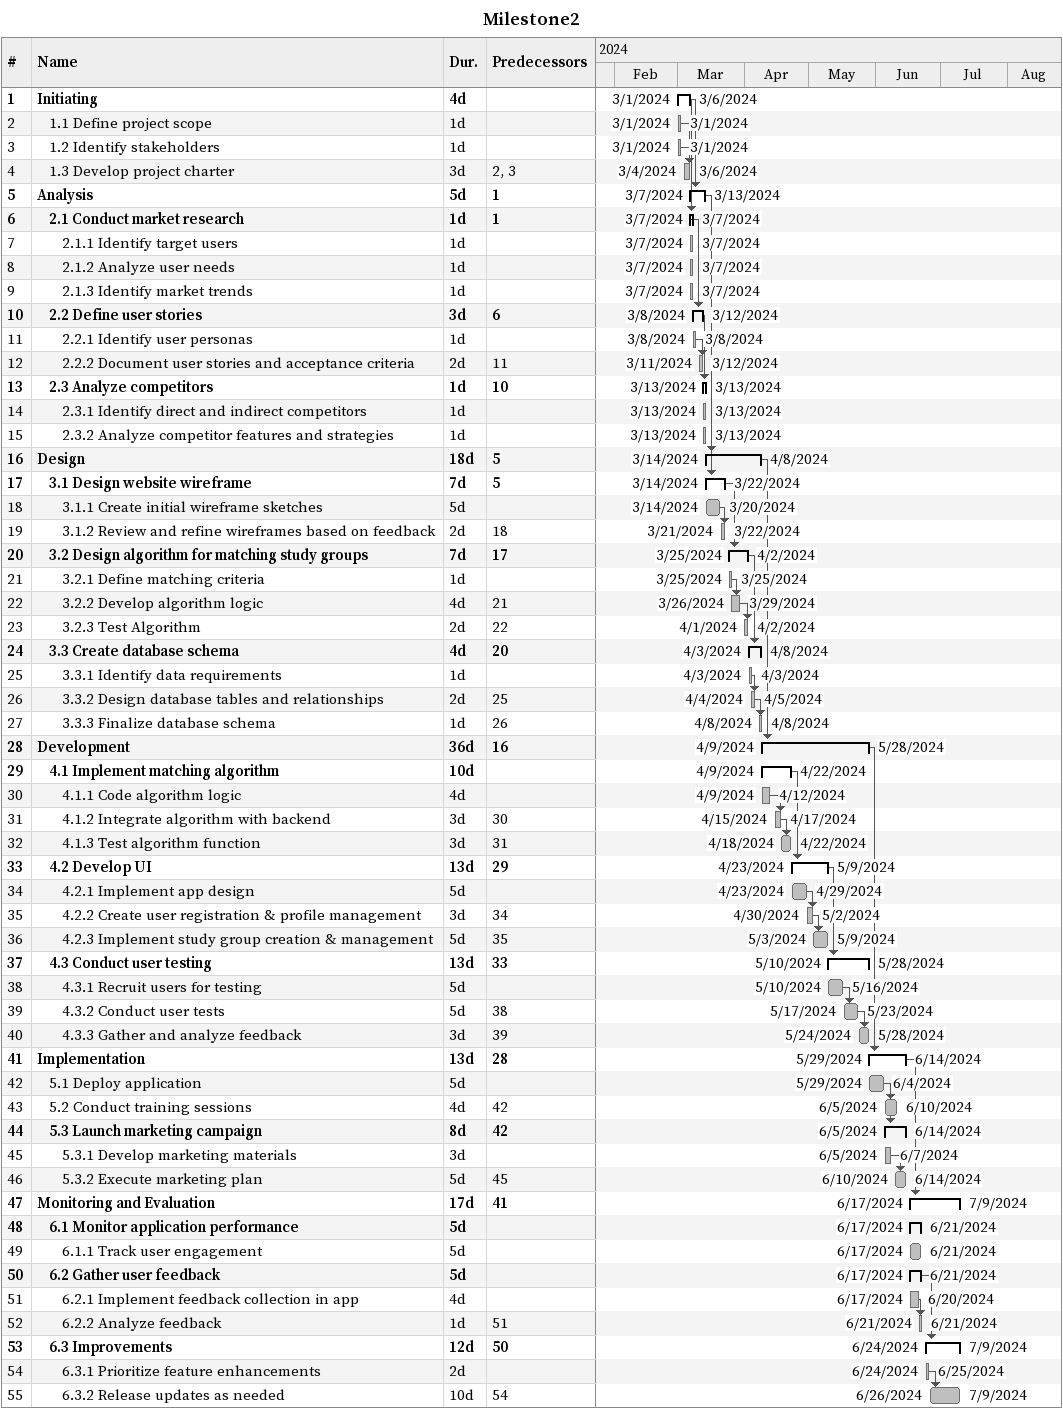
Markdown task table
Milestone2

| ID | Level | Task | Duration | Start | Finish | Predecessors |
|---|---|---|---|---|---|---|
| 1 | 1 | **Initiating** | 4d | 2024-03-01 | 2024-03-06 |  |
| 2 | 2 | 1.1 Define project scope | 1d | 2024-03-01 | 2024-03-01 |  |
| 3 | 2 | 1.2 Identify stakeholders | 1d | 2024-03-01 | 2024-03-01 |  |
| 4 | 2 | 1.3 Develop project charter | 3d | 2024-03-04 | 2024-03-06 | 2, 3 |
| 5 | 1 | **Analysis** | 5d | 2024-03-07 | 2024-03-13 | 1 |
| 6 | 2 | **2.1 Conduct market research** | 1d | 2024-03-07 | 2024-03-07 | 1 |
| 7 | 3 | 2.1.1 Identify target users | 1d | 2024-03-07 | 2024-03-07 |  |
| 8 | 3 | 2.1.2 Analyze user needs | 1d | 2024-03-07 | 2024-03-07 |  |
| 9 | 3 | 2.1.3 Identify market trends | 1d | 2024-03-07 | 2024-03-07 |  |
| 10 | 2 | **2.2 Define user stories** | 3d | 2024-03-08 | 2024-03-12 | 6 |
| 11 | 3 | 2.2.1 Identify user personas | 1d | 2024-03-08 | 2024-03-08 |  |
| 12 | 3 | 2.2.2 Document user stories and acceptance criteria | 2d | 2024-03-11 | 2024-03-12 | 11 |
| 13 | 2 | **2.3 Analyze competitors** | 1d | 2024-03-13 | 2024-03-13 | 10 |
| 14 | 3 | 2.3.1 Identify direct and indirect competitors | 1d | 2024-03-13 | 2024-03-13 |  |
| 15 | 3 | 2.3.2 Analyze competitor features and strategies | 1d | 2024-03-13 | 2024-03-13 |  |
| 16 | 1 | **Design** | 18d | 2024-03-14 | 2024-04-08 | 5 |
| 17 | 2 | **3.1 Design website wireframe** | 7d | 2024-03-14 | 2024-03-22 | 5 |
| 18 | 3 | 3.1.1 Create initial wireframe sketches | 5d | 2024-03-14 | 2024-03-20 |  |
| 19 | 3 | 3.1.2 Review and refine wireframes based on feedback | 2d | 2024-03-21 | 2024-03-22 | 18 |
| 20 | 2 | **3.2 Design algorithm for matching study groups** | 7d | 2024-03-25 | 2024-04-02 | 17 |
| 21 | 3 | 3.2.1 Define matching criteria | 1d | 2024-03-25 | 2024-03-25 |  |
| 22 | 3 | 3.2.2 Develop algorithm logic | 4d | 2024-03-26 | 2024-03-29 | 21 |
| 23 | 3 | 3.2.3 Test Algorithm | 2d | 2024-04-01 | 2024-04-02 | 22 |
| 24 | 2 | **3.3 Create database schema** | 4d | 2024-04-03 | 2024-04-08 | 20 |
| 25 | 3 | 3.3.1 Identify data requirements | 1d | 2024-04-03 | 2024-04-03 |  |
| 26 | 3 | 3.3.2 Design database tables and relationships | 2d | 2024-04-04 | 2024-04-05 | 25 |
| 27 | 3 | 3.3.3 Finalize database schema | 1d | 2024-04-08 | 2024-04-08 | 26 |
| 28 | 1 | **Development** | 36d | 2024-04-09 | 2024-05-28 | 16 |
| 29 | 2 | **4.1 Implement matching algorithm** | 10d | 2024-04-09 | 2024-04-22 |  |
| 30 | 3 | 4.1.1 Code algorithm logic | 4d | 2024-04-09 | 2024-04-12 |  |
| 31 | 3 | 4.1.2 Integrate algorithm with backend | 3d | 2024-04-15 | 2024-04-17 | 30 |
| 32 | 3 | 4.1.3 Test algorithm function | 3d | 2024-04-18 | 2024-04-22 | 31 |
| 33 | 2 | **4.2 Develop UI** | 13d | 2024-04-23 | 2024-05-09 | 29 |
| 34 | 3 | 4.2.1 Implement app design | 5d | 2024-04-23 | 2024-04-29 |  |
| 35 | 3 | 4.2.2 Create user registration & profile management | 3d | 2024-04-30 | 2024-05-02 | 34 |
| 36 | 3 | 4.2.3 Implement study group creation & management | 5d | 2024-05-03 | 2024-05-09 | 35 |
| 37 | 2 | **4.3 Conduct user testing** | 13d | 2024-05-10 | 2024-05-28 | 33 |
| 38 | 3 | 4.3.1 Recruit users for testing | 5d | 2024-05-10 | 2024-05-16 |  |
| 39 | 3 | 4.3.2 Conduct user tests | 5d | 2024-05-17 | 2024-05-23 | 38 |
| 40 | 3 | 4.3.3 Gather and analyze feedback | 3d | 2024-05-24 | 2024-05-28 | 39 |
| 41 | 1 | **Implementation** | 13d | 2024-05-29 | 2024-06-14 | 28 |
| 42 | 2 | 5.1 Deploy application | 5d | 2024-05-29 | 2024-06-04 |  |
| 43 | 2 | 5.2 Conduct training sessions | 4d | 2024-06-05 | 2024-06-10 | 42 |
| 44 | 2 | **5.3 Launch marketing campaign** | 8d | 2024-06-05 | 2024-06-14 | 42 |
| 45 | 3 | 5.3.1 Develop marketing materials | 3d | 2024-06-05 | 2024-06-07 |  |
| 46 | 3 | 5.3.2 Execute marketing plan | 5d | 2024-06-10 | 2024-06-14 | 45 |
| 47 | 1 | **Monitoring and Evaluation** | 17d | 2024-06-17 | 2024-07-09 | 41 |
| 48 | 2 | **6.1 Monitor application performance** | 5d | 2024-06-17 | 2024-06-21 |  |
| 49 | 3 | 6.1.1 Track user engagement | 5d | 2024-06-17 | 2024-06-21 |  |
| 50 | 2 | **6.2 Gather user feedback** | 5d | 2024-06-17 | 2024-06-21 |  |
| 51 | 3 | 6.2.1 Implement feedback collection in app | 4d | 2024-06-17 | 2024-06-20 |  |
| 52 | 3 | 6.2.2 Analyze feedback | 1d | 2024-06-21 | 2024-06-21 | 51 |
| 53 | 2 | **6.3 Improvements** | 12d | 2024-06-24 | 2024-07-09 | 50 |
| 54 | 3 | 6.3.1 Prioritize feature enhancements | 2d | 2024-06-24 | 2024-06-25 |  |
| 55 | 3 | 6.3.2 Release updates as needed | 10d | 2024-06-26 | 2024-07-09 | 54 |
